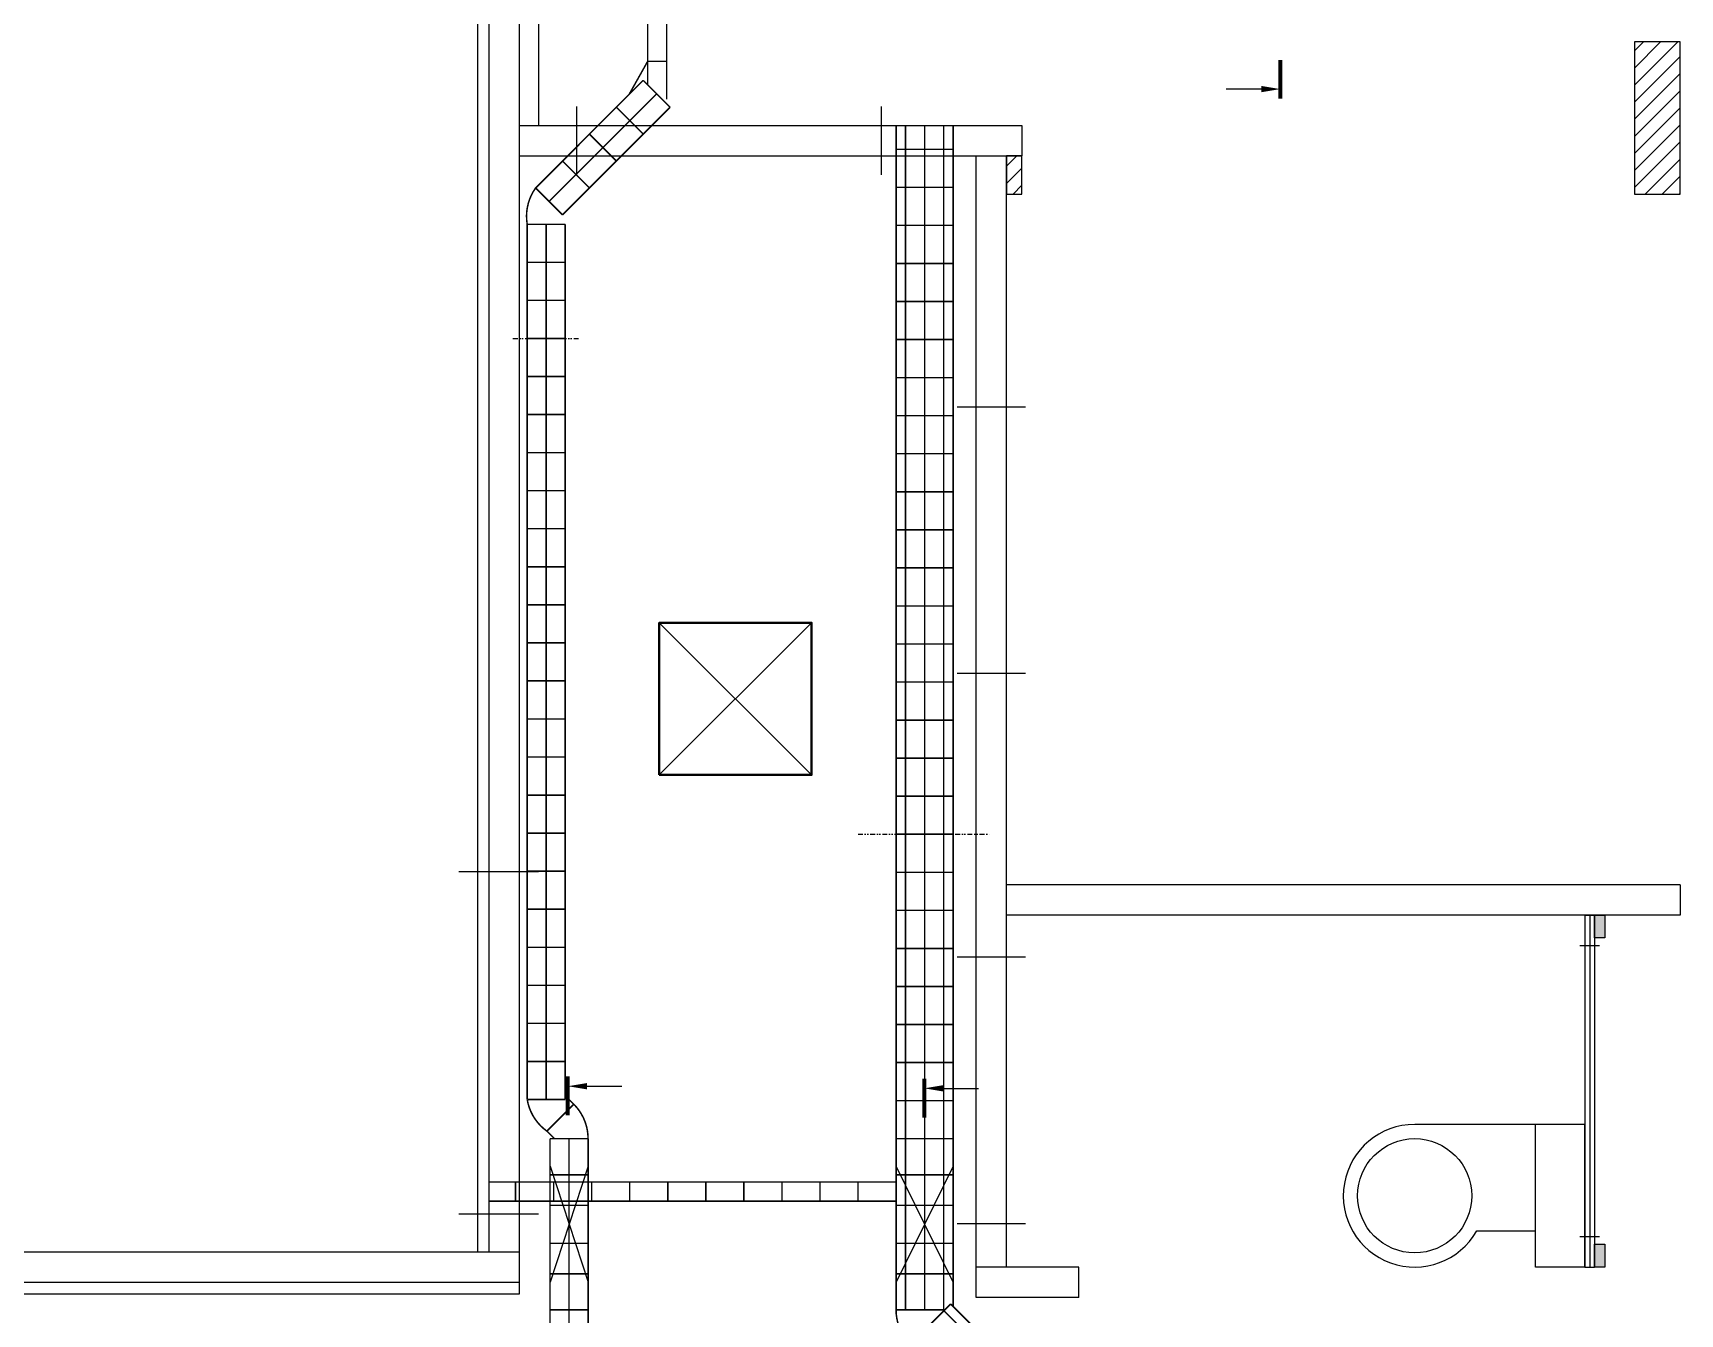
# Model space of a CAD drawing. Header units: millimetres. Extents: x 4451 to 17509, y 2501 to 27511.
# Drawn here: x 11252 to 15581, y 10217 to 13583 of the extents above; entities that cross this region are included whole.
import ezdxf

# ---------------------------------------------------------------- set-up
doc = ezdxf.new("R2010")
doc.units = ezdxf.units.MM
doc.linetypes.add('DASH2DOT', pattern=[31.75, 12.7, -6.35, 0, -6.35, 0, -6.35])
for name, color, linetype in [('04 Освещение', 7, 'Continuous'), ('05 Кабельные трассы', 7, 'Continuous'), ('10 Перегородки', 7, 'Continuous'), ('12 Разрезы', 7, 'Continuous')]:
    doc.layers.add(name, color=color, linetype=linetype)
pattern_1 = [(45, (5e-12, 27260.613), (-22.45064, 22.45064), [])]

msp = doc.modelspace()

# ---------------------------------------------------------------- hatches: boundary and pattern name
at = {"layer": '10 Перегородки'}
h = msp.add_hatch(dxfattribs=at)
h.set_pattern_fill('ANSI31', color=1, scale=10, style=0)
h.set_pattern_definition(pattern_1)
h.paths.add_polyline_path([(15461.234, 13560.115), (15461.234, 13159.865), (15581.234, 13159.865), (15581.234, 13560.115)])
h = msp.add_hatch(dxfattribs=at)
h.set_pattern_fill('ANSI31', color=1, scale=10, style=0)
h.set_pattern_definition(pattern_1)
h.paths.add_polyline_path([(13811.234, 13260.115), (13811.234, 13160.115), (13851.234, 13160.115), (13851.234, 13260.115)])
at = {"layer": '10 Перегородки', "lineweight": -2}
for points in [[(15383.234, 11205.115), (15356.234, 11205.115), (15356.234, 11265.115), (15383.234, 11265.115)], [(15383.234, 10340.115), (15356.234, 10340.115), (15356.234, 10400.115), (15383.234, 10400.115)]]:
    msp.add_hatch(color=30, dxfattribs=at).paths.add_polyline_path(points)

# ---------------------------------------------------------------- linework, layer by layer
at = {"layer": '04 Освещение', "color": 3}
for p, q in [((12898.503, 12033.568), (13298.503, 11633.568)), ((13298.503, 12033.568), (12898.503, 11633.568))]:
    msp.add_line(p, q, dxfattribs=at)
at = {"layer": '04 Освещение', "color": 3, "lineweight": 40}
msp.add_lwpolyline([(12898.503, 11633.568), (12898.503, 12033.568), (13298.503, 12033.568), (13298.503, 11633.568)], close=True, dxfattribs=at)
at = {"layer": '05 Кабельные трассы', "linetype": 'DASH2DOT'}
for p, q in [((12513.734, 12780.567), (12688.734, 12780.567)), ((13420.734, 11477.615), (13770.734, 11477.615))]:
    msp.add_line(p, q, dxfattribs=at)
at = {"layer": '05 Кабельные трассы'}
for p, q in [((12711.234, 10605.115), (12611.234, 10300.115)), ((12611.234, 10605.115), (12711.234, 10300.115)), ((13670.734, 10605.115), (13520.734, 10300.115)), ((13670.734, 10300.115), (13520.734, 10605.115))]:
    msp.add_line(p, q, dxfattribs=at)
at = {"layer": '05 Кабельные трассы', "const_width": 4}
for points in [[(12867.848, 15908.615), (12867.848, 13447.234)], [(12917.848, 15908.615), (12917.848, 13408.615)], [(12867.848, 13508.615), (12818.853, 13421.44)], [(12917.848, 13508.615), (12867.848, 13508.615)], [(12573.405, 13175.992), (12856.248, 13458.835)], [(12608.76, 13140.637), (12891.603, 13423.48)], [(12856.248, 13458.835), (12926.958, 13388.124)], [(12644.116, 13105.282), (12926.958, 13388.124)], [(12785.537, 13388.124), (12856.248, 13317.414)], [(13520.734, 10227.615), (13520.734, 13340.115)], [(13670.734, 13340.115), (13670.734, 10236.728)], [(12714.826, 13317.414), (12785.537, 13246.703)], [(12644.116, 13246.703), (12714.826, 13175.992)], [(12573.405, 13175.992), (12644.116, 13105.282)], [(12551.234, 10780.567), (12551.234, 13080.567)], [(12551.234, 13080.567), (12651.234, 13080.567)], [(12651.234, 10780.567), (12651.234, 13080.567)], [(12551.234, 12980.567), (12651.234, 12980.567)], [(12551.234, 12880.567), (12651.234, 12880.567)], [(12551.234, 12780.567), (12651.234, 12780.567)], [(12551.234, 12680.567), (12651.234, 12680.567)], [(12551.234, 12580.567), (12651.234, 12580.567)], [(12551.234, 12480.567), (12651.234, 12480.567)], [(12551.234, 12380.567), (12651.234, 12380.567)], [(12551.234, 12280.567), (12651.234, 12280.567)], [(12551.234, 12180.567), (12651.234, 12180.567)], [(12551.234, 12080.567), (12651.234, 12080.567)], [(12551.234, 11980.567), (12651.234, 11980.567)], [(12551.234, 11880.567), (12651.234, 11880.567)], [(12551.234, 11780.567), (12651.234, 11780.567)], [(12551.234, 11680.567), (12651.234, 11680.567)], [(12551.234, 11580.567), (12651.234, 11580.567)], [(12551.234, 11480.567), (12651.234, 11480.567)], [(12551.234, 11380.567), (12651.234, 11380.567)], [(12551.234, 11280.567), (12651.234, 11280.567)], [(12551.234, 11180.567), (12651.234, 11180.567)], [(12551.234, 11080.567), (12651.234, 11080.567)], [(12551.234, 10980.567), (12651.234, 10980.567)], [(12551.234, 10880.567), (12651.234, 10880.567)], [(12551.234, 10780.567), (12651.234, 10780.567)], [(12673.744, 10768.125), (12651.234, 10790.635)], [(12673.744, 10768.125), (12603.033, 10697.414)], [(12622.832, 10677.615), (12603.033, 10697.414)], [(12611.234, 10677.615), (12611.234, 9989.281)], [(12451.234, 10563.615), (13520.734, 10563.615)], [(12520.734, 10563.615), (12520.734, 10513.615)], [(12620.734, 10563.615), (12620.734, 10513.615)], [(12620.734, 10563.615), (12620.734, 10513.615)], [(12720.734, 10563.615), (12720.734, 10513.615)], [(12820.734, 10563.615), (12820.734, 10513.615)], [(12920.734, 10563.615), (12920.734, 10513.615)], [(13020.734, 10563.615), (13020.734, 10513.615)], [(13120.734, 10563.615), (13120.734, 10513.615)], [(13220.734, 10563.615), (13220.734, 10513.615)], [(13320.734, 10563.615), (13320.734, 10513.615)], [(13420.734, 10563.615), (13420.734, 10513.615)], [(13520.734, 10563.615), (13520.734, 10513.615)], [(12451.234, 10513.615), (13520.734, 10513.615)], [(12711.234, 10227.615), (12611.234, 10227.615)], [(13558.225, 10137.106), (13664.291, 10243.172)], [(13646.613, 10225.494), (13788.034, 10084.073)], [(13664.291, 10243.172), (13735.001, 10172.461), (13805.712, 10101.75)]]:
    msp.add_lwpolyline(points, dxfattribs=at)
at = {"layer": '05 Кабельные трассы'}
for points in [[(13545.734, 10227.615, 4, 4, 0), (13545.734, 13340.115, 4, 4, 0)], [(13595.734, 10227.615, 4, 4, 0), (13595.734, 13340.115, 4, 4, 0)], [(13645.734, 10227.615, 4, 4, 0), (13645.734, 13340.115, 4, 4, 0)], [(13670.734, 13277.615, 4, 4, 0), (13520.734, 13277.615, 4, 4, 0)], [(13670.734, 13177.615, 4, 4, 0), (13520.734, 13177.615, 4, 4, 0)], [(12601.234, 10780.567, 4, 4, 0), (12601.234, 13080.567, 4, 4, 0)], [(13670.734, 13077.615, 4, 4, 0), (13520.734, 13077.615, 4, 4, 0)], [(13670.734, 12977.615, 4, 4, 0), (13520.734, 12977.615, 4, 4, 0)], [(13670.734, 12877.615, 4, 4, 0), (13520.734, 12877.615, 4, 4, 0)], [(13670.734, 12777.615, 4, 4, 0), (13520.734, 12777.615, 4, 4, 0)], [(13670.734, 12677.615, 4, 4, 0), (13520.734, 12677.615, 4, 4, 0)], [(13670.734, 12577.615, 4, 4, 0), (13520.734, 12577.615, 4, 4, 0)], [(13670.734, 12477.615, 4, 4, 0), (13520.734, 12477.615, 4, 4, 0)], [(13670.734, 12377.615, 4, 4, 0), (13520.734, 12377.615, 4, 4, 0)], [(13670.734, 12277.615, 4, 4, 0), (13520.734, 12277.615, 4, 4, 0)], [(13670.734, 12177.615, 4, 4, 0), (13520.734, 12177.615, 4, 4, 0)], [(13670.734, 12077.615, 4, 4, 0), (13520.734, 12077.615, 4, 4, 0)], [(13670.734, 11977.615, 4, 4, 0), (13520.734, 11977.615, 4, 4, 0)], [(13670.734, 11877.615, 4, 4, 0), (13520.734, 11877.615, 4, 4, 0)], [(13670.734, 11777.615, 4, 4, 0), (13520.734, 11777.615, 4, 4, 0)], [(13670.734, 11677.615, 4, 4, 0), (13520.734, 11677.615, 4, 4, 0)], [(13670.734, 11577.615, 4, 4, 0), (13520.734, 11577.615, 4, 4, 0)], [(13670.734, 11477.615, 4, 4, 0), (13520.734, 11477.615, 4, 4, 0)], [(13670.734, 11377.615, 4, 4, 0), (13520.734, 11377.615, 4, 4, 0)], [(13670.734, 11277.615, 4, 4, 0), (13520.734, 11277.615, 4, 4, 0)], [(13670.734, 11177.615, 4, 4, 0), (13520.734, 11177.615, 4, 4, 0)], [(13670.734, 11077.615, 4, 4, 0), (13520.734, 11077.615, 4, 4, 0)], [(13670.734, 10977.615, 4, 4, 0), (13520.734, 10977.615, 4, 4, 0)], [(13670.734, 10877.615, 4, 4, 0), (13520.734, 10877.615, 4, 4, 0)], [(13670.734, 10777.615, 4, 4, 0), (13520.734, 10777.615, 4, 4, 0)], [(12711.234, 10677.615, 4, 4, 0), (12611.234, 10677.615, 4, 4, 0)], [(12661.234, 10027.615, 4, 4, 0), (12661.234, 10677.615, 4, 4, 0)], [(13670.734, 10677.615, 4, 4, 0), (13520.734, 10677.615, 4, 4, 0)], [(12711.234, 10582.615, 4, 4, 0), (12611.234, 10582.615, 4, 4, 0)], [(13670.734, 10582.615, 4, 4, 0), (13520.734, 10582.615, 4, 4, 0)], [(12711.234, 10502.615, 4, 4, 0), (12611.234, 10502.615, 4, 4, 0)], [(13670.734, 10502.615, 4, 4, 0), (13520.734, 10502.615, 4, 4, 0)], [(12711.234, 10402.615, 4, 4, 0), (12611.234, 10402.615, 4, 4, 0)], [(13670.734, 10402.615, 4, 4, 0), (13520.734, 10402.615, 4, 4, 0)], [(12711.234, 10322.615, 4, 4, 0), (12611.234, 10322.615, 4, 4, 0)], [(13670.734, 10322.615, 4, 4, 0), (13520.734, 10322.615, 4, 4, 0)], [(13648.734, 10227.615, 4, 4, 0), (13520.734, 10227.615, 4, 4, 0)]]:
    msp.add_lwpolyline(points, format="xyseb", dxfattribs=at)
at = {"layer": '05 Кабельные трассы', "const_width": 4}
for points in [[(12551.234, 13080.567, -0.19891237), (12573.405, 13175.992)], [(12603.033, 10697.414, -0.19891237), (12551.234, 10780.567)], [(12551.234, 10780.567), (12551.234, 10780.567, -0.19891237)], [(12673.744, 10768.125, -0.19891237), (12711.234, 10677.615), (12711.234, 10027.904)], [(13520.734, 10227.615, 0.19891237), (13558.225, 10137.106), (13628.935, 10066.395), (13699.646, 9995.684)]]:
    msp.add_lwpolyline(points, format="xyb", dxfattribs=at)
at = {"layer": '10 Перегородки', "color": 3, "linetype": 'Continuous', "ltscale": 10}
msp.add_line((12581.234, 16260.115), (12581.234, 13340.115), dxfattribs=at)
at = {"layer": '10 Перегородки', "color": 74, "linetype": 'Continuous', "ltscale": 10}
msp.add_line((12421.234, 10380.115), (12421.234, 14430.115), dxfattribs=at)
at = {"layer": '10 Перегородки', "color": 4}
for p, q in [((12451.234, 10380.115), (12451.234, 14430.115)), ((12531.234, 10300.115), (12531.234, 14430.115)), ((12531.234, 13340.115), (13851.234, 13340.115)), ((13851.234, 13340.115), (13851.234, 13260.115)), ((12531.234, 13260.115), (13851.234, 13260.115)), ((8951.234, 10380.115), (12531.234, 10380.115)), ((8951.234, 10300.115), (12531.234, 10300.115))]:
    msp.add_line(p, q, dxfattribs=at)
at = {"layer": '10 Перегородки'}
for p, q in [((12681.234, 13390.115), (12681.234, 13210.115)), ((13481.234, 13390.115), (13481.234, 13210.115)), ((13861.234, 12600.115), (13681.234, 12600.115)), ((13861.234, 11900.115), (13681.234, 11900.115)), ((12371.234, 11380.115), (12581.234, 11380.115)), ((13681.234, 11155.115), (13861.234, 11155.115)), ((15331.234, 10715.115), (14883.734, 10715.115)), ((15201.234, 10340.115), (15201.234, 10715.115)), ((15331.234, 10340.115), (15331.234, 10715.115)), ((12371.234, 10480.115), (12581.234, 10480.115)), ((13681.234, 10455.115), (13861.234, 10455.115)), ((15046.829, 10435.115), (15201.234, 10435.115)), ((15331.234, 10340.115), (15201.234, 10340.115))]:
    msp.add_line(p, q, dxfattribs=at)
at = {"layer": '10 Перегородки', "color": 5}
for p, q in [((13731.234, 10260.115), (13731.234, 13260.115)), ((13811.234, 10340.115), (13811.234, 13260.115)), ((15581.234, 11345.115), (13811.234, 11345.115)), ((15581.234, 11345.115), (15581.234, 11265.115)), ((15581.234, 11265.115), (13811.234, 11265.115)), ((14001.234, 10340.115), (13731.234, 10340.115)), ((14001.234, 10260.115), (14001.234, 10340.115)), ((14001.234, 10260.115), (13731.234, 10260.115))]:
    msp.add_line(p, q, dxfattribs=at)
at = {"layer": '10 Перегородки', "color": 1, "lineweight": -2}
for p, q in [((15331.234, 11265.115), (15331.234, 10340.115)), ((15331.234, 11265.115), (15356.234, 11265.115)), ((15343.734, 11265.115), (15343.734, 10340.115)), ((15356.234, 11265.115), (15356.234, 10340.115)), ((15317.734, 11185.115), (15369.734, 11185.115)), ((15317.734, 10420.115), (15369.734, 10420.115)), ((15331.234, 10340.115), (15356.234, 10340.115))]:
    msp.add_line(p, q, dxfattribs=at)
at = {"layer": '10 Перегородки', "color": 1}
for points in [[(15461.234, 13560.115), (15461.234, 13159.865), (15581.234, 13159.865), (15581.234, 13560.115)], [(13811.234, 13260.115), (13811.234, 13160.115), (13851.234, 13160.115), (13851.234, 13260.115)], [(15383.234, 11205.115), (15356.234, 11205.115), (15356.234, 11265.115), (15383.234, 11265.115)], [(15383.234, 10340.115), (15356.234, 10340.115), (15356.234, 10400.115), (15383.234, 10400.115)]]:
    msp.add_lwpolyline(points, close=True, dxfattribs=at)
at = {"layer": '10 Перегородки', "color": 74, "linetype": 'Continuous', "ltscale": 10, "flags": 128}
msp.add_lwpolyline([(8951.234, 10300.115), (8951.234, 10270.115), (12531.234, 10270.115), (12531.234, 10300.115)], dxfattribs=at)
at = {"layer": '10 Перегородки'}
msp.add_circle((14883.734, 10527.615), 150.072, dxfattribs=at)
msp.add_arc((14883.734, 10527.615), 187.5, 90, 330.440092, dxfattribs=at)
at = {"layer": '12 Разрезы', "lineweight": 100}
for p, q in [((14530.308, 13512.257), (14530.308, 13410.689)), ((12658.292, 10739.056), (12658.292, 10840.624)), ((13595.29, 10733.495), (13595.29, 10835.063))]:
    msp.add_line(p, q, dxfattribs=at)
at = {"layer": '12 Разрезы'}
for p, q in [((14480.308, 13435.853), (14388.23, 13435.853)), ((12708.292, 10815.461), (12800.37, 10815.461)), ((13645.29, 10809.9), (13737.368, 10809.9))]:
    msp.add_line(p, q, dxfattribs=at)
for points in [[(14480.308, 13427.519), (14530.308, 13435.853), (14480.308, 13444.186)], [(12708.292, 10823.794), (12658.292, 10815.461), (12708.292, 10807.127)], [(13645.29, 10818.233), (13595.29, 10809.9), (13645.29, 10801.567)]]:
    msp.add_solid(points, dxfattribs=at)

doc.saveas('drawing.dxf')
